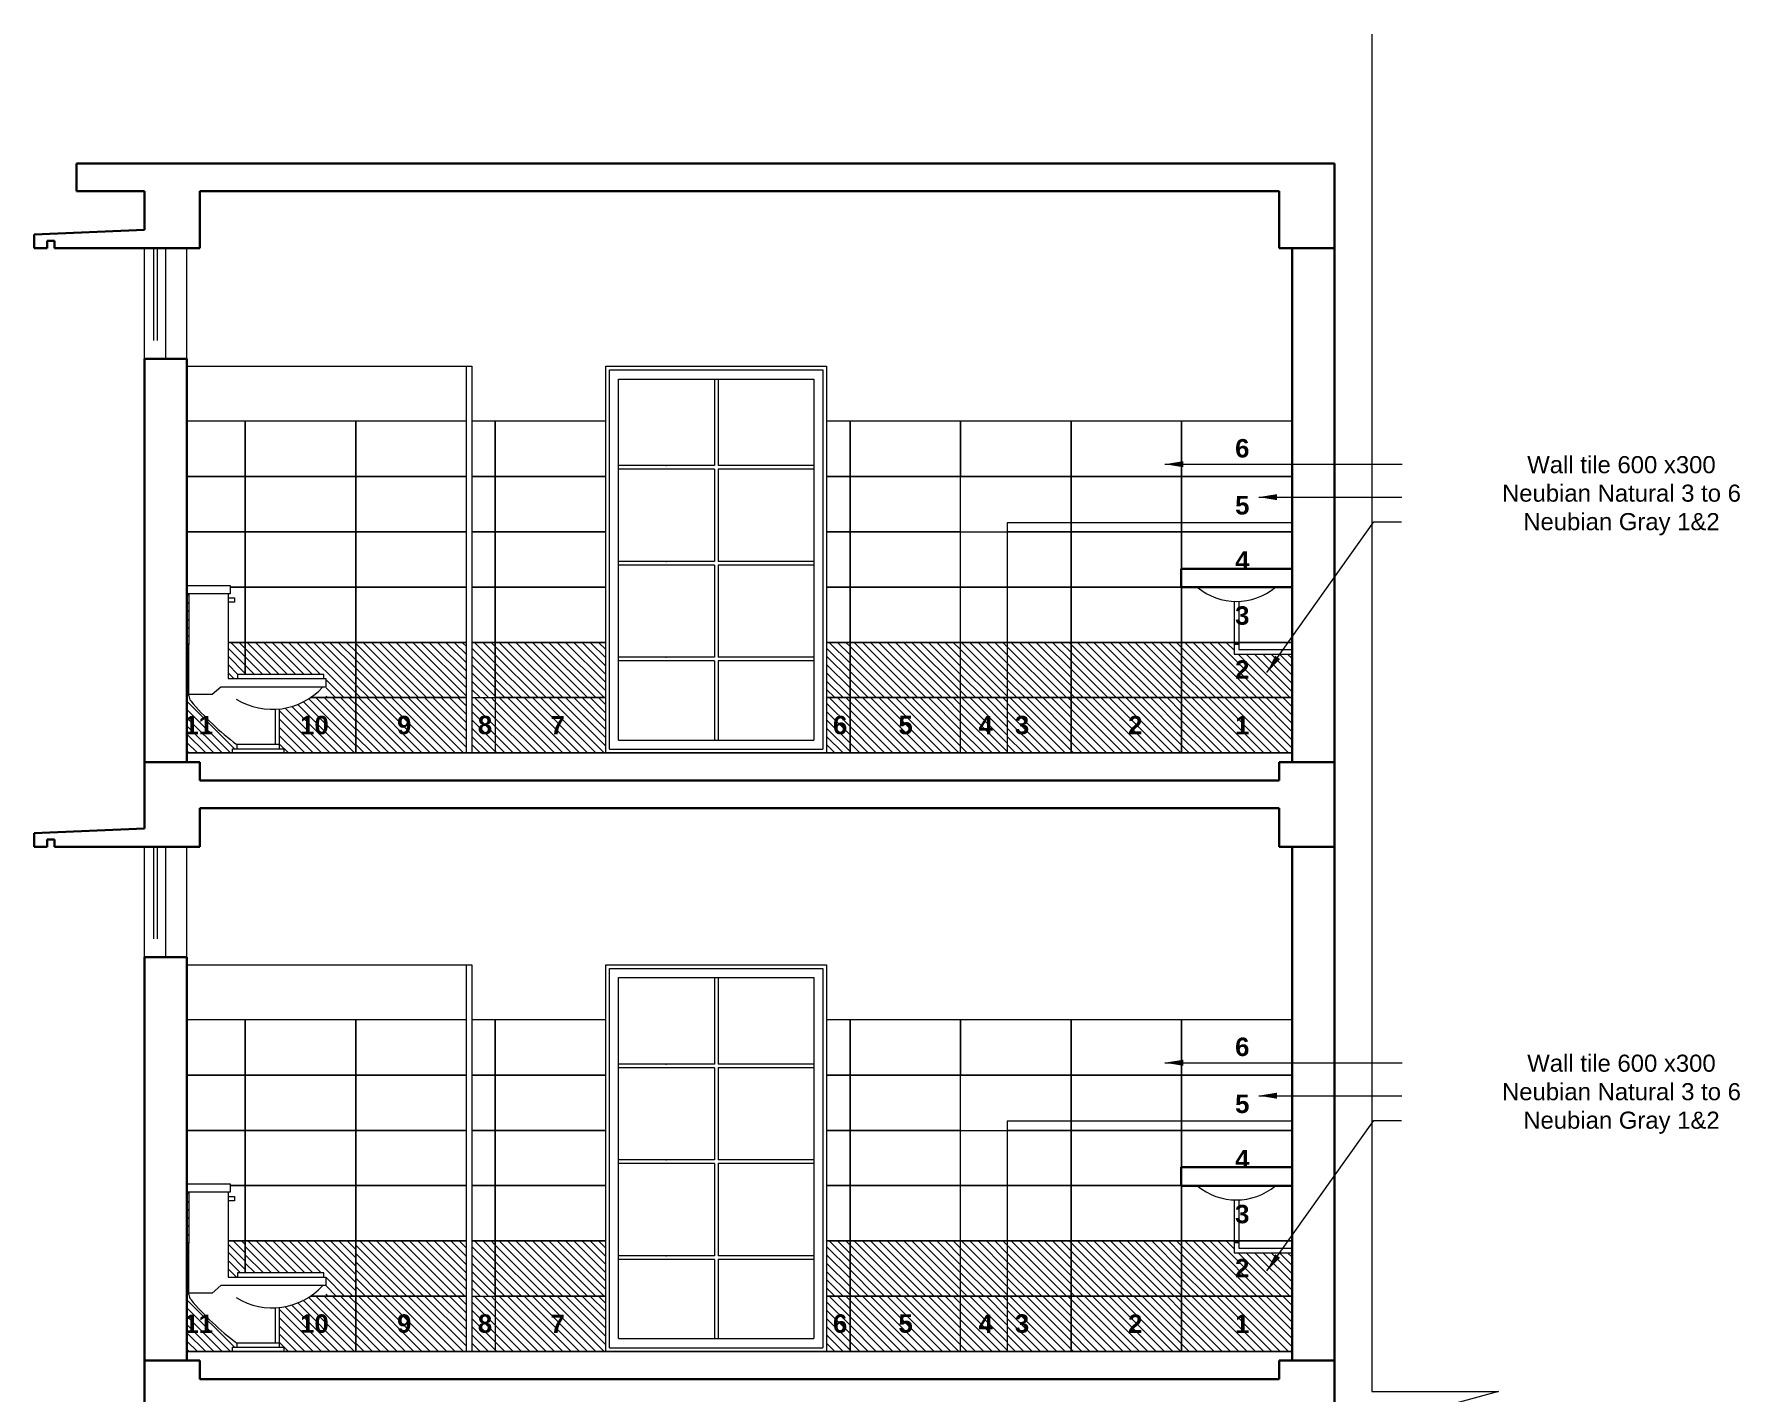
# Model space of a CAD drawing. Header units: millimetres. Extents: x 1898 to 3725, y 783 to 1532.
# Drawn here: x 2941.4 to 2950.66, y 1001.23 to 1008.61 of the extents above; entities that cross this region are included whole.
import ezdxf

# ---------------------------------------------------------------- set-up
doc = ezdxf.new("R2010")
doc.units = ezdxf.units.MM
doc.linetypes.add('DASHED', pattern=[0.75, 0.5, -0.25])
for name, color, linetype, lineweight in [('CUBICAL TOILET', 5, 'Continuous', 15), ('dim.1', 6, 'Continuous', 18), ('Door', 54, 'Continuous', 18), ('ELEV.1', 7, 'Continuous', 20), ('Fixture', 44, 'Continuous', 13), ('flooring', 1, 'Continuous', 18), ('FUR', 32, 'Continuous', 15), ('rcc', 5, 'Continuous', 30), ('Text-1', 240, 'Continuous', 15), ('TILE HATCH-2', 25, 'Continuous', 9), ('Tiles', 25, 'Continuous', 9), ('Tiles-Text', 230, 'Continuous', 18), ('Ventilator', 4, 'DASHED', 18), ('Wall', 7, 'Continuous', 30), ('Window-Wall', 7, 'Continuous', 18)]:
    doc.layers.add(name, color=color, linetype=linetype, lineweight=lineweight)
doc.styles.add('dim-stylus bt', font='arial.ttf')
doc.styles.add('Tabrej', font='arial.ttf')
doc.dimstyles.new('Tabrej', dxfattribs={"dimtxt": 4, "dimasz": 0.45, "dimexe": 0.18, "dimexo": 0.0625, "dimgap": 0.09, "dimtad": 0, "dimdec": 3, "dimzin": 0, "dimdsep": 46, "dimtxsty": 'Tabrej', "dimcen": 0, "dimclrd": 256, "dimclre": 256, "dimclrt": 7, "dimaunit": 1, "dimadec": 3, "dimazin": 0, "dimtfac": 1, "dimtdec": 3, "dimtofl": 0, "dimtmove": 0, "dimatfit": 3, "dimfxl": 0, "dimtolj": 1, "dimtzin": 0, "dimlwd": -1, "dimlwe": -1, "dimarcsym": 0})
pattern_1 = [(135, (2942.1968, 1001.45778), (-0.02245064, -0.02245064), [])]
pattern_2 = [(135, (2946.68344, 1001.45778), (-0.02245064, -0.02245064), [])]
pattern_3 = [(135, (2945.702754, 1001.757884), (-0.02245064, -0.02245064), [])]
pattern_4 = [(135, (2946.68344, 1004.70778), (-0.02245064, -0.02245064), [])]
pattern_5 = [(135, (2945.702754, 1005.007884), (-0.02245064, -0.02245064), [])]
pattern_6 = [(135, (2942.45329, 1005.007884), (-0.02245064, -0.02245064), [])]
pattern_7 = [(135, (2945.702754, 1001.45778), (-0.0224506, -0.0224506), [])]
pattern_8 = [(135, (2942.1968, 1004.70778), (-0.02245064, -0.02245064), [])]
pattern_9 = [(135, (2945.702754, 1004.70778), (-0.0224506, -0.0224506), [])]
pattern_10 = [(135, (2943.776624, 1001.45778), (-0.0224506, -0.0224506), [])]
pattern_11 = [(135, (2943.776624, 1001.757884), (-0.0224506, -0.0224506), [])]
pattern_12 = [(135, (2943.776624, 1004.70778), (-0.0224506, -0.0224506), [])]
pattern_13 = [(135, (2943.776624, 1005.007884), (-0.0224506, -0.0224506), [])]

# ---------------------------------------------------------------- blocks, each defined once
blk = doc.blocks.new('344')
at = {"layer": 'Fixture', "ltscale": 0.05}
for p, q in [((20849.86, 2701.47), (20849.86, 2699.67)), ((20859.14, 2701.47), (20849.86, 2701.47)), ((20859.14, 2699.67), (20859.14, 2701.47)), ((20850.31, 2698.76), (20848.95, 2698.76)), ((20848.95, 2698.76), (20848.95, 2697.86)), ((20848.95, 2697.86), (20850.31, 2697.86)), ((20849.86, 2699.67), (20859.14, 2699.67)), ((20850.31, 2699.67), (20850.31, 2681.44)), ((20858.73, 2677.7), (20858.69, 2699.67)), ((20829.74, 2682.35), (20848.29, 2682.35)), ((20829.74, 2681.44), (20829.74, 2682.35)), ((20848.29, 2682.35), (20848.29, 2681.44)), ((20850.31, 2681.44), (20829.29, 2681.44)), ((20829.29, 2681.44), (20829.29, 2679.63)), ((20829.29, 2679.63), (20851.91, 2679.63)), ((20851.91, 2679.63), (20853.75, 2678.03)), ((20839.28, 2667.28), (20839.28, 2674.91)), ((20840.18, 2674.84), (20840.18, 2667.28)), ((20853.75, 2678.03), (20858.73, 2678.03)), ((20839.28, 2667.28), (20848.46, 2667.28)), ((20839.28, 2666.38), (20839.28, 2667.28)), ((20848.46, 2667.28), (20848.46, 2666.38)), ((20838.37, 2666.38), (20838.37, 2665.47)), ((20849.37, 2666.38), (20838.37, 2666.38)), ((20838.37, 2665.47), (20849.37, 2665.47)), ((20849.37, 2665.47), (20849.37, 2666.38))]:
    blk.add_line(p, q, dxfattribs=at)
at = {"layer": 'Fixture', "ltscale": 0.05, "extrusion": (0, 0, -1)}
for centre, major_axis, start_param, end_param in [((20840.82, 2689.51), (10.38, 10.38), 1.800956, 3.189006), ((20812.14, 2715.44), (60.28, 2.24), 0.735313, 0.961811), ((20857.12, 2677.7), (1.13, 1.13), 0.785398, 1.483496)]:
    blk.add_ellipse(centre, major_axis=major_axis, ratio=1, start_param=start_param, end_param=end_param, dxfattribs=at)

msp = doc.modelspace()

# ---------------------------------------------------------------- hatches: boundary and pattern name
at = {"layer": 'TILE HATCH-2'}
h = msp.add_hatch(dxfattribs=at)
h.set_pattern_fill('ANSI31,_O', color=256, scale=0.01, angle=90)
h.set_pattern_definition(pattern_6)
h.paths.add_polyline_path([(2942.5465, 1005.308), (2942.4533, 1005.308), (2942.4533, 1005.1114), (2942.5044, 1005.1114), (2942.5044, 1005.1343), (2942.5465, 1005.1343)])
h = msp.add_hatch(dxfattribs=at)
h.set_pattern_fill('ANSI31,_O', color=256, scale=0.01, angle=90)
h.set_pattern_definition(pattern_6)
h.paths.add_polyline_path([(2942.9847, 1005.0079), (2943.1465, 1005.0079), (2943.1465, 1005.308), (2942.5465, 1005.308), (2942.5465, 1005.1343), (2942.9847, 1005.1343)])
h = msp.add_hatch(dxfattribs=at)
h.set_pattern_fill('ANSI31,_O', color=256, scale=0.01, angle=90)
h.set_pattern_definition(pattern_6)
h.paths.add_polyline_path([(2943.7466, 1005.0079), (2943.7466, 1005.308), (2943.1465, 1005.308), (2943.1465, 1005.0079)])
h = msp.add_hatch(dxfattribs=at)
h.set_pattern_fill('ANSI31,_O', color=256, scale=0.01, angle=90)
h.set_pattern_definition(pattern_5)
h.paths.add_polyline_path([(2945.7028, 1005.0079), (2945.8297, 1005.0079), (2945.8297, 1005.308), (2945.7028, 1005.308)])
h = msp.add_hatch(dxfattribs=at)
h.set_pattern_fill('ANSI31,_O', color=256, scale=0.01, angle=90)
h.set_pattern_definition(pattern_5)
h.paths.add_polyline_path([(2946.4298, 1005.308), (2945.8297, 1005.308), (2945.8297, 1005.0079), (2946.4298, 1005.0079)])
h = msp.add_hatch(dxfattribs=at)
h.set_pattern_fill('ANSI31,_O', color=256, scale=0.01, angle=90)
h.set_pattern_definition(pattern_5)
h.paths.add_polyline_path([(2946.6834, 1005.308), (2946.4298, 1005.308), (2946.4298, 1005.0079), (2946.6834, 1005.0079)])
h = msp.add_hatch(dxfattribs=at)
h.set_pattern_fill('ANSI31,_O', color=256, scale=0.01, angle=90)
h.set_pattern_definition(pattern_5)
h.paths.add_polyline_path([(2946.6834, 1005.308), (2946.6834, 1005.0079), (2947.0299, 1005.0079), (2947.0299, 1005.308)])
h = msp.add_hatch(dxfattribs=at)
h.set_pattern_fill('ANSI31,_O', color=256, scale=0.01, angle=90)
h.set_pattern_definition(pattern_5)
h.paths.add_polyline_path([(2947.0299, 1005.308), (2947.0299, 1005.0079), (2947.6299, 1005.0079), (2947.6299, 1005.308)])
h = msp.add_hatch(dxfattribs=at)
h.set_pattern_fill('ANSI31,_O', color=256, scale=0.01, angle=90)
h.set_pattern_definition(pattern_5)
h.paths.add_polyline_path([(2948.23, 1005.2441), (2947.9149, 1005.2441), (2947.9149, 1005.308), (2947.6299, 1005.308), (2947.6299, 1005.0079), (2948.23, 1005.0079)])
h.paths.add_polyline_path([(2947.8971, 1005.0557), (2948.0248, 1005.0557), (2948.0248, 1005.2618), (2947.8971, 1005.2618)], flags=24)
h = msp.add_hatch(dxfattribs=at)
h.set_pattern_fill('ANSI31,_O', color=256, scale=0.01, angle=90)
h.set_pattern_definition(pattern_9)
h.paths.add_polyline_path([(2945.8297, 1005.0079), (2945.7028, 1005.0079), (2945.7028, 1004.7078), (2945.8297, 1004.7078)])
h = msp.add_hatch(dxfattribs=at)
h.set_pattern_fill('ANSI31,_O', color=256, scale=0.01, angle=90)
h.set_pattern_definition(pattern_9)
h.paths.add_polyline_path([(2946.4298, 1005.0079), (2945.8297, 1005.0079), (2945.8297, 1004.7078), (2946.4298, 1004.7078)])
h.paths.add_polyline_path([(2946.0664, 1004.7546), (2946.1941, 1004.7546), (2946.1941, 1004.9607), (2946.0664, 1004.9607)], flags=24)
h = msp.add_hatch(dxfattribs=at)
h.set_pattern_fill('ANSI31,_O', color=256, scale=0.01, angle=90)
h.set_pattern_definition(pattern_9)
h.paths.add_polyline_path([(2946.6834, 1005.0079), (2946.4298, 1005.0079), (2946.4298, 1004.7078), (2946.6834, 1004.7078)])
h.paths.add_polyline_path([(2946.5026, 1004.7536), (2946.6302, 1004.7536), (2946.6302, 1004.9596), (2946.5026, 1004.9596)], flags=24)
h = msp.add_hatch(dxfattribs=at)
h.set_pattern_fill('ANSI31,_O', color=256, scale=0.01, angle=90)
h.set_pattern_definition(pattern_4)
h.paths.add_polyline_path([(2946.6834, 1005.0079), (2946.6834, 1004.7078), (2947.0299, 1004.7078), (2947.0299, 1005.0079)])
h = msp.add_hatch(dxfattribs=at)
h.set_pattern_fill('ANSI31,_O', color=256, scale=0.01, angle=90)
h.set_pattern_definition(pattern_4)
h.paths.add_polyline_path([(2947.6299, 1005.0079), (2947.0299, 1005.0079), (2947.0299, 1004.7078), (2947.6299, 1004.7078)])
h = msp.add_hatch(dxfattribs=at)
h.set_pattern_fill('ANSI31,_O', color=256, scale=0.01, angle=90)
h.set_pattern_definition(pattern_4)
h.paths.add_polyline_path([(2948.23, 1005.0079), (2947.6299, 1005.0079), (2947.6299, 1004.7078), (2948.23, 1004.7078)])
h = msp.add_hatch(dxfattribs=at)
h.set_pattern_fill('ANSI31,_O', color=256, scale=0.01, angle=90)
h.set_pattern_definition([(135, (2942.45329, 1001.861448), (-0.0224506, -0.0224506), [])])
h.paths.add_polyline_path([(2942.5465, 1002.058), (2942.4533, 1002.058), (2942.4533, 1001.8614), (2942.5044, 1001.8614), (2942.5044, 1001.8843), (2942.5465, 1001.8843)])
h = msp.add_hatch(dxfattribs=at)
h.set_pattern_fill('ANSI31,_O', color=256, scale=0.01, angle=90)
h.set_pattern_definition([(135, (2942.54647, 1001.757884), (-0.0224506, -0.0224506), [])])
h.paths.add_polyline_path([(2942.5465, 1001.8843), (2942.9847, 1001.8843), (2942.9847, 1001.7579), (2943.1465, 1001.7579), (2943.1465, 1002.058), (2942.5465, 1002.058)])
h = msp.add_hatch(dxfattribs=at)
h.set_pattern_fill('ANSI31,_O', color=256, scale=0.01, angle=90)
h.set_pattern_definition(pattern_1)
h.paths.add_polyline_path([(2943.7466, 1001.7579), (2943.7466, 1002.058), (2943.1465, 1002.058), (2943.1465, 1001.7579)])
h = msp.add_hatch(dxfattribs=at)
h.set_pattern_fill('ANSI31,_O', color=256, scale=0.01, angle=90)
h.set_pattern_definition(pattern_3)
h.paths.add_polyline_path([(2945.8297, 1002.058), (2945.7028, 1002.058), (2945.7028, 1001.7579), (2945.8297, 1001.7579)])
h = msp.add_hatch(dxfattribs=at)
h.set_pattern_fill('ANSI31,_O', color=256, scale=0.01, angle=90)
h.set_pattern_definition(pattern_3)
h.paths.add_polyline_path([(2946.4298, 1002.058), (2945.8297, 1002.058), (2945.8297, 1001.7579), (2946.4298, 1001.7579)])
h = msp.add_hatch(dxfattribs=at)
h.set_pattern_fill('ANSI31,_O', color=256, scale=0.01, angle=90)
h.set_pattern_definition(pattern_3)
h.paths.add_polyline_path([(2946.6834, 1002.058), (2946.4298, 1002.058), (2946.4298, 1001.7579), (2946.6834, 1001.7579)])
h = msp.add_hatch(dxfattribs=at)
h.set_pattern_fill('ANSI31,_O', color=256, scale=0.01, angle=90)
h.set_pattern_definition(pattern_3)
h.paths.add_polyline_path([(2946.6834, 1002.058), (2946.6834, 1001.7579), (2947.0299, 1001.7579), (2947.0299, 1002.058)])
h = msp.add_hatch(dxfattribs=at)
h.set_pattern_fill('ANSI31,_O', color=256, scale=0.01, angle=90)
h.set_pattern_definition(pattern_3)
h.paths.add_polyline_path([(2947.0299, 1002.058), (2947.0299, 1001.7579), (2947.6299, 1001.7579), (2947.6299, 1002.058)])
h = msp.add_hatch(dxfattribs=at)
h.set_pattern_fill('ANSI31,_O', color=256, scale=0.01, angle=90)
h.set_pattern_definition(pattern_3)
h.paths.add_polyline_path([(2948.23, 1001.9941), (2947.9149, 1001.9941), (2947.9149, 1002.058), (2947.6299, 1002.058), (2947.6299, 1001.7579), (2948.23, 1001.7579)])
h.paths.add_polyline_path([(2947.8971, 1001.8057), (2948.0248, 1001.8057), (2948.0248, 1002.0118), (2947.8971, 1002.0118)], flags=24)
h = msp.add_hatch(dxfattribs=at)
h.set_pattern_fill('ANSI31,_O', color=256, scale=0.01, angle=90)
h.set_pattern_definition(pattern_7)
h.paths.add_polyline_path([(2945.8297, 1001.7579), (2945.7028, 1001.7579), (2945.7028, 1001.4578), (2945.8297, 1001.4578)])
h = msp.add_hatch(dxfattribs=at)
h.set_pattern_fill('ANSI31,_O', color=256, scale=0.01, angle=90)
h.set_pattern_definition(pattern_7)
h.paths.add_polyline_path([(2946.4298, 1001.7579), (2945.8297, 1001.7579), (2945.8297, 1001.4578), (2946.4298, 1001.4578)])
h.paths.add_polyline_path([(2946.0664, 1001.5046), (2946.1941, 1001.5046), (2946.1941, 1001.7107), (2946.0664, 1001.7107)], flags=24)
h = msp.add_hatch(dxfattribs=at)
h.set_pattern_fill('ANSI31,_O', color=256, scale=0.01, angle=90)
h.set_pattern_definition(pattern_7)
h.paths.add_polyline_path([(2946.6834, 1001.7579), (2946.4298, 1001.7579), (2946.4298, 1001.4578), (2946.6834, 1001.4578)])
h.paths.add_polyline_path([(2946.5026, 1001.5036), (2946.6302, 1001.5036), (2946.6302, 1001.7096), (2946.5026, 1001.7096)], flags=24)
h = msp.add_hatch(dxfattribs=at)
h.set_pattern_fill('ANSI31,_O', color=256, scale=0.01, angle=90)
h.set_pattern_definition(pattern_2)
h.paths.add_polyline_path([(2946.6834, 1001.7579), (2946.6834, 1001.4578), (2947.0299, 1001.4578), (2947.0299, 1001.7579)])
h.paths.add_polyline_path([(2946.7001, 1001.5044), (2946.8278, 1001.5044), (2946.8278, 1001.7105), (2946.7001, 1001.7105)], flags=24)
h = msp.add_hatch(dxfattribs=at)
h.set_pattern_fill('ANSI31,_O', color=256, scale=0.01, angle=90)
h.set_pattern_definition(pattern_2)
h.paths.add_polyline_path([(2947.6299, 1001.7579), (2947.0299, 1001.7579), (2947.0299, 1001.4578), (2947.6299, 1001.4578)])
h.paths.add_polyline_path([(2947.3162, 1001.5036), (2947.4439, 1001.5036), (2947.4439, 1001.7096), (2947.3162, 1001.7096)], flags=24)
h = msp.add_hatch(dxfattribs=at)
h.set_pattern_fill('ANSI31,_O', color=256, scale=0.01, angle=90)
h.set_pattern_definition(pattern_2)
h.paths.add_polyline_path([(2948.23, 1001.7579), (2947.6299, 1001.7579), (2947.6299, 1001.4578), (2948.23, 1001.4578)])
h.paths.add_polyline_path([(2947.9012, 1001.5034), (2948.0289, 1001.5034), (2948.0289, 1001.7095), (2947.9012, 1001.7095)], flags=24)
at = {"layer": 'Tiles'}
h = msp.add_hatch(dxfattribs=at)
h.set_pattern_fill('ANSI31,_O', color=256, scale=0.01, angle=90)
h.set_pattern_definition(pattern_8)
edge = h.paths.add_edge_path()
edge.add_ellipse((2943.4181, 1005.9708), major_axis=(-1.0781, 1.0781), ratio=1, start_angle=84.99807, end_angle=97.97545, ccw=False)
edge.add_ellipse((2942.2811, 1005.0168), major_axis=(-0.0286, 0.0286), ratio=1, start_angle=45, end_angle=84.99807, ccw=False)
edge.add_line((2942.2406, 1005.0168), (2942.2414, 1005.572))
edge.add_line((2942.2414, 1005.572), (2942.23, 1005.572))
edge.add_line((2942.23, 1005.572), (2942.23, 1004.7078))
edge.add_line((2942.23, 1004.7078), (2942.4771, 1004.7078))
edge.add_line((2942.4771, 1004.7078), (2942.4771, 1004.7306))
edge.add_line((2942.4771, 1004.7306), (2942.5, 1004.7306))
edge.add_line((2942.5, 1004.7306), (2942.5, 1004.7535))
h = msp.add_hatch(dxfattribs=at)
h.set_pattern_fill('ANSI31,_O', color=256, scale=0.01, angle=90)
h.set_pattern_definition(pattern_13)
h.paths.add_polyline_path([(2943.9033, 1005.308), (2943.7766, 1005.308), (2943.7766, 1005.0079), (2943.9033, 1005.0079)])
h = msp.add_hatch(dxfattribs=at)
h.set_pattern_fill('ANSI31,_O', color=256, scale=0.01, angle=90)
h.set_pattern_definition(pattern_13)
h.paths.add_polyline_path([(2944.5034, 1005.0079), (2944.5034, 1005.308), (2943.9033, 1005.308), (2943.9033, 1005.0079)])
h = msp.add_hatch(dxfattribs=at)
h.set_pattern_fill('ANSI31,_O', color=256, scale=0.01, angle=90)
h.set_pattern_definition(pattern_8)
edge = h.paths.add_edge_path()
edge.add_line((2943.1465, 1005.0079), (2942.901, 1005.0079))
edge.add_ellipse((2942.6933, 1005.3154), major_axis=(-0.2624, 0.2624), ratio=1, start_angle=141.03033, end_angle=169.04352, ccw=False)
edge.add_line((2942.7323, 1004.9463), (2942.7323, 1004.7535))
edge.add_line((2942.7323, 1004.7535), (2942.7323, 1004.7306))
edge.add_line((2942.7323, 1004.7306), (2942.7551, 1004.7306))
edge.add_line((2942.7551, 1004.7306), (2942.7551, 1004.7078))
edge.add_line((2942.7551, 1004.7078), (2943.1465, 1004.7078))
edge.add_line((2943.1465, 1004.7078), (2943.1465, 1005.0079))
h.paths.add_polyline_path([(2942.8172, 1004.7544), (2943.0226, 1004.7544), (2943.0226, 1004.9605), (2942.8172, 1004.9605)], flags=24)
h = msp.add_hatch(dxfattribs=at)
h.set_pattern_fill('ANSI31,_O', color=256, scale=0.01, angle=90)
h.set_pattern_definition([(135, (2943.146547, 1004.70778), (-0.0224506, -0.0224506), [])])
h.paths.add_polyline_path([(2943.7466, 1005.0079), (2943.1465, 1005.0079), (2943.1465, 1004.7078), (2943.7466, 1004.7078)])
h.paths.add_polyline_path([(2943.3463, 1004.7544), (2943.474, 1004.7544), (2943.474, 1004.9605), (2943.3463, 1004.9605)], flags=24)
h = msp.add_hatch(dxfattribs=at)
h.set_pattern_fill('ANSI31,_O', color=256, scale=0.01, angle=90)
h.set_pattern_definition(pattern_12)
h.paths.add_polyline_path([(2943.9033, 1005.0079), (2943.7766, 1005.0079), (2943.7766, 1004.7078), (2943.9033, 1004.7078)])
h = msp.add_hatch(dxfattribs=at)
h.set_pattern_fill('ANSI31,_O', color=256, scale=0.01, angle=90)
h.set_pattern_definition(pattern_12)
h.paths.add_polyline_path([(2943.9033, 1004.7078), (2944.5034, 1004.7078), (2944.5034, 1005.0079), (2943.9033, 1005.0079)])
h.paths.add_polyline_path([(2944.1782, 1004.7538), (2944.3059, 1004.7538), (2944.3059, 1004.9598), (2944.1782, 1004.9598)], flags=24)
h.paths.add_polyline_path([(2943.7843, 1004.7544), (2943.912, 1004.7544), (2943.912, 1004.9605), (2943.7843, 1004.9605)], flags=9)
h = msp.add_hatch(dxfattribs=at)
h.set_pattern_fill('ANSI31,_O', color=256, scale=0.01, angle=90)
h.set_pattern_definition(pattern_1)
edge = h.paths.add_edge_path()
edge.add_ellipse((2943.4181, 1002.7208), major_axis=(-1.0781, 1.0781), ratio=1, start_angle=84.99807, end_angle=97.97545, ccw=False)
edge.add_ellipse((2942.2811, 1001.7668), major_axis=(-0.0286, 0.0286), ratio=1, start_angle=45, end_angle=84.99807, ccw=False)
edge.add_line((2942.2406, 1001.7668), (2942.2414, 1002.322))
edge.add_line((2942.2414, 1002.322), (2942.23, 1002.322))
edge.add_line((2942.23, 1002.322), (2942.23, 1001.4578))
edge.add_line((2942.23, 1001.4578), (2942.4771, 1001.4578))
edge.add_line((2942.4771, 1001.4578), (2942.4771, 1001.4806))
edge.add_line((2942.4771, 1001.4806), (2942.5, 1001.4806))
edge.add_line((2942.5, 1001.4806), (2942.5, 1001.5035))
h = msp.add_hatch(dxfattribs=at)
h.set_pattern_fill('ANSI31,_O', color=256, scale=0.01, angle=90)
h.set_pattern_definition(pattern_11)
h.paths.add_polyline_path([(2943.9033, 1002.058), (2943.7766, 1002.058), (2943.7766, 1001.7579), (2943.9033, 1001.7579)])
h = msp.add_hatch(dxfattribs=at)
h.set_pattern_fill('ANSI31,_O', color=256, scale=0.01, angle=90)
h.set_pattern_definition(pattern_11)
h.paths.add_polyline_path([(2944.5034, 1001.7579), (2944.5034, 1002.058), (2943.9033, 1002.058), (2943.9033, 1001.7579)])
h = msp.add_hatch(dxfattribs=at)
h.set_pattern_fill('ANSI31,_O', color=256, scale=0.01, angle=90)
h.set_pattern_definition(pattern_1)
edge = h.paths.add_edge_path()
edge.add_line((2943.1465, 1001.7579), (2942.901, 1001.7579))
edge.add_ellipse((2942.6933, 1002.0654), major_axis=(-0.2624, 0.2624), ratio=1, start_angle=141.03033, end_angle=169.04352, ccw=False)
edge.add_line((2942.7323, 1001.6963), (2942.7323, 1001.5035))
edge.add_line((2942.7323, 1001.5035), (2942.7323, 1001.4806))
edge.add_line((2942.7323, 1001.4806), (2942.7551, 1001.4806))
edge.add_line((2942.7551, 1001.4806), (2942.7551, 1001.4578))
edge.add_line((2942.7551, 1001.4578), (2943.1465, 1001.4578))
edge.add_line((2943.1465, 1001.4578), (2943.1465, 1001.7579))
h.paths.add_polyline_path([(2942.8172, 1001.5044), (2943.0226, 1001.5044), (2943.0226, 1001.7105), (2942.8172, 1001.7105)], flags=24)
h = msp.add_hatch(dxfattribs=at)
h.set_pattern_fill('ANSI31,_O', color=256, scale=0.01, angle=90)
h.set_pattern_definition([(135, (2943.146547, 1001.45778), (-0.0224506, -0.0224506), [])])
h.paths.add_polyline_path([(2943.7466, 1001.7579), (2943.1465, 1001.7579), (2943.1465, 1001.4578), (2943.7466, 1001.4578)])
h.paths.add_polyline_path([(2943.3463, 1001.5044), (2943.474, 1001.5044), (2943.474, 1001.7105), (2943.3463, 1001.7105)], flags=24)
h = msp.add_hatch(dxfattribs=at)
h.set_pattern_fill('ANSI31,_O', color=256, scale=0.01, angle=90)
h.set_pattern_definition(pattern_10)
h.paths.add_polyline_path([(2943.9033, 1001.7579), (2943.7766, 1001.7579), (2943.7766, 1001.4578), (2943.9033, 1001.4578)])
h = msp.add_hatch(dxfattribs=at)
h.set_pattern_fill('ANSI31,_O', color=256, scale=0.01, angle=90)
h.set_pattern_definition(pattern_10)
h.paths.add_polyline_path([(2943.9033, 1001.4578), (2944.5034, 1001.4578), (2944.5034, 1001.7579), (2943.9033, 1001.7579)])
h.paths.add_polyline_path([(2944.1782, 1001.5038), (2944.3059, 1001.5038), (2944.3059, 1001.7098), (2944.1782, 1001.7098)], flags=24)
h.paths.add_polyline_path([(2943.7843, 1001.5044), (2943.912, 1001.5044), (2943.912, 1001.7105), (2943.7843, 1001.7105)], flags=9)

# ---------------------------------------------------------------- linework, layer by layer
at = {"layer": 'CUBICAL TOILET', "ltscale": 0.05}
for p, q in [((2942.23, 1006.8078), (2943.7766, 1006.8078)), ((2942.23, 1003.5578), (2943.7766, 1003.5578))]:
    msp.add_line(p, q, dxfattribs=at)
for points in [[(2943.7766, 1004.7078), (2943.7466, 1004.7078), (2943.7466, 1006.8078), (2943.7766, 1006.8078)], [(2943.7766, 1001.4578), (2943.7466, 1001.4578), (2943.7466, 1003.5578), (2943.7766, 1003.5578)]]:
    msp.add_lwpolyline(points, close=True, dxfattribs=at)
at = {"layer": 'Door'}
for p, q in [((2944.5034, 1004.7078), (2944.5034, 1006.8078)), ((2944.5034, 1006.8078), (2945.7028, 1006.8078)), ((2944.5234, 1004.7278), (2944.5234, 1006.7878)), ((2944.5234, 1006.7878), (2945.6828, 1006.7878)), ((2945.6828, 1006.7878), (2945.6828, 1004.7278)), ((2945.7028, 1006.8078), (2945.7028, 1004.7078)), ((2944.5734, 1004.7778), (2944.5734, 1006.7378)), ((2944.5734, 1006.7378), (2945.6328, 1006.7378)), ((2945.0931, 1006.7378), (2945.0931, 1006.2678)), ((2945.1131, 1006.7378), (2945.1131, 1006.2678)), ((2945.6328, 1006.7378), (2945.6328, 1004.7778)), ((2945.0931, 1006.2678), (2944.5734, 1006.2678)), ((2945.0931, 1006.2478), (2944.5734, 1006.2478)), ((2945.0931, 1006.2478), (2945.0931, 1005.7478)), ((2945.6328, 1006.2678), (2945.1131, 1006.2678)), ((2945.1131, 1006.2478), (2945.1131, 1005.7478)), ((2945.6328, 1006.2478), (2945.1131, 1006.2478)), ((2945.0931, 1005.7478), (2944.5734, 1005.7478)), ((2945.0931, 1005.7278), (2944.5734, 1005.7278)), ((2945.0931, 1005.7278), (2945.0931, 1005.2278)), ((2945.6328, 1005.7478), (2945.1131, 1005.7478)), ((2945.1131, 1005.7278), (2945.1131, 1005.2278)), ((2945.6328, 1005.7278), (2945.1131, 1005.7278)), ((2945.0931, 1005.2278), (2944.5734, 1005.2278)), ((2945.0931, 1005.2078), (2944.5734, 1005.2078)), ((2945.0931, 1005.2078), (2945.0931, 1004.7778)), ((2945.6328, 1005.2278), (2945.1131, 1005.2278)), ((2945.1131, 1005.2078), (2945.1131, 1004.7778)), ((2945.6328, 1005.2078), (2945.1131, 1005.2078)), ((2944.5034, 1004.7078), (2945.7028, 1004.7078)), ((2944.5234, 1004.7278), (2945.6828, 1004.7278)), ((2944.5734, 1004.7778), (2945.6328, 1004.7778)), ((2944.5034, 1001.4578), (2944.5034, 1003.5578)), ((2944.5034, 1003.5578), (2945.7028, 1003.5578)), ((2944.5234, 1001.4778), (2944.5234, 1003.5378)), ((2944.5234, 1003.5378), (2945.6828, 1003.5378)), ((2945.6828, 1003.5378), (2945.6828, 1001.4778)), ((2945.7028, 1003.5578), (2945.7028, 1001.4578)), ((2944.5734, 1001.5278), (2944.5734, 1003.4878)), ((2944.5734, 1003.4878), (2945.6328, 1003.4878)), ((2945.0931, 1003.4878), (2945.0931, 1003.0178)), ((2945.1131, 1003.4878), (2945.1131, 1003.0178)), ((2945.6328, 1003.4878), (2945.6328, 1001.5278)), ((2945.0931, 1003.0178), (2944.5734, 1003.0178)), ((2945.0931, 1002.9978), (2944.5734, 1002.9978)), ((2945.0931, 1002.9978), (2945.0931, 1002.4978)), ((2945.6328, 1003.0178), (2945.1131, 1003.0178)), ((2945.1131, 1002.9978), (2945.1131, 1002.4978)), ((2945.6328, 1002.9978), (2945.1131, 1002.9978)), ((2945.0931, 1002.4978), (2944.5734, 1002.4978)), ((2945.6328, 1002.4978), (2945.1131, 1002.4978)), ((2945.0931, 1002.4778), (2944.5734, 1002.4778)), ((2945.0931, 1002.4778), (2945.0931, 1001.9778)), ((2945.1131, 1002.4778), (2945.1131, 1001.9778)), ((2945.6328, 1002.4778), (2945.1131, 1002.4778)), ((2945.0931, 1001.9778), (2944.5734, 1001.9778)), ((2945.0931, 1001.9578), (2944.5734, 1001.9578)), ((2945.0931, 1001.9578), (2945.0931, 1001.5278)), ((2945.6328, 1001.9778), (2945.1131, 1001.9778)), ((2945.1131, 1001.9578), (2945.1131, 1001.5278)), ((2945.6328, 1001.9578), (2945.1131, 1001.9578)), ((2944.5234, 1001.4778), (2945.6828, 1001.4778)), ((2944.5734, 1001.5278), (2945.6328, 1001.5278)), ((2944.5034, 1001.4578), (2945.7028, 1001.4578))]:
    msp.add_line(p, q, dxfattribs=at)
for p in [(2944.8321, 1006.2678), (2944.8321, 1005.7478), (2944.8321, 1005.2278), (2944.8321, 1003.0178), (2944.8321, 1002.4978), (2944.8321, 1001.9778)]:
    msp.add_point(p, dxfattribs=at)
at = {"layer": 'ELEV.1'}
for p, q in [((2948.23, 1005.9578), (2946.6834, 1005.9578)), ((2946.6834, 1005.9578), (2946.6834, 1004.7078)), ((2948.23, 1002.7078), (2946.6834, 1002.7078)), ((2946.6834, 1002.7078), (2946.6834, 1001.4578))]:
    msp.add_line(p, q, dxfattribs=at)
at = {"layer": 'flooring'}
for p, q in [((2942.23, 1004.7078), (2948.23, 1004.7078)), ((2948.23, 1004.7078), (2942.23, 1004.7078)), ((2942.23, 1001.4578), (2948.23, 1001.4578)), ((2948.23, 1001.4578), (2942.23, 1001.4578))]:
    msp.add_line(p, q, dxfattribs=at)
at = {"layer": 'FUR'}
for p, q in [((2947.9149, 1005.5307), (2947.9149, 1005.2441)), ((2947.9399, 1005.5307), (2947.9399, 1005.2691)), ((2947.9399, 1005.3027), (2947.9149, 1005.3027)), ((2947.9399, 1005.2971), (2947.9149, 1005.2971)), ((2947.9399, 1005.2691), (2948.23, 1005.2691)), ((2947.9149, 1005.2441), (2948.23, 1005.2441)), ((2947.9149, 1002.2807), (2947.9149, 1001.9941)), ((2947.9399, 1002.2807), (2947.9399, 1002.0191)), ((2947.9399, 1002.0527), (2947.9149, 1002.0527)), ((2947.9399, 1002.0471), (2947.9149, 1002.0471)), ((2947.9399, 1002.0191), (2948.23, 1002.0191)), ((2947.9149, 1001.9941), (2948.23, 1001.9941))]:
    msp.add_line(p, q, dxfattribs=at)
for centre in [(2947.9274, 1005.8615), (2947.9274, 1002.6115)]:
    msp.add_arc(centre, 0.3308, 230.09182, 309.90818, dxfattribs=at)
at = {"layer": 'rcc'}
for p, q in [((2948.46, 1007.9078), (2941.63, 1007.9078)), ((2941.63, 1007.9078), (2941.63, 1007.7578)), ((2948.16, 1007.9078), (2942.3, 1007.9078)), ((2948.46, 1007.9078), (2948.46, 1007.4478)), ((2941.63, 1007.7578), (2942, 1007.7578)), ((2942, 1007.7578), (2942, 1007.5478)), ((2948.16, 1007.7578), (2942.3, 1007.7578)), ((2942.3, 1007.4478), (2942.3, 1007.7578)), ((2942.3, 1007.4478), (2942.3, 1007.7578)), ((2942.3, 1007.4478), (2942.3, 1007.7578)), ((2948.16, 1007.4478), (2948.16, 1007.7578)), ((2941.4, 1007.5228), (2942, 1007.5478)), ((2941.4, 1007.4478), (2941.4, 1007.5228)), ((2941.47, 1007.4478), (2941.47, 1007.4878)), ((2941.47, 1007.4878), (2941.51, 1007.4878)), ((2941.51, 1007.4878), (2941.51, 1007.4478)), ((2941.47, 1007.4478), (2941.4, 1007.4478)), ((2942, 1007.4478), (2941.51, 1007.4478)), ((2942, 1007.4478), (2942.3, 1007.4478)), ((2942, 1007.4478), (2942.3, 1007.4478)), ((2942, 1007.4478), (2942.3, 1007.4478)), ((2948.46, 1007.4478), (2948.16, 1007.4478)), ((2942, 1004.6578), (2942, 1004.2978)), ((2942, 1004.6578), (2942.3, 1004.6578)), ((2942.3, 1004.5578), (2942.3, 1004.6578)), ((2942.3, 1004.5578), (2942.3, 1004.6578)), ((2948.16, 1004.5578), (2948.16, 1004.6578)), ((2948.16, 1004.6578), (2948.46, 1004.6578)), ((2948.46, 1004.1978), (2948.46, 1004.6578)), ((2948.1595, 1004.5578), (2942.3, 1004.5578)), ((2942.3, 1004.1978), (2942.3, 1004.4078)), ((2942.3, 1004.1978), (2942.3, 1004.4078)), ((2948.1595, 1004.4078), (2942.3, 1004.4078)), ((2948.16, 1004.1978), (2948.16, 1004.4078)), ((2941.4, 1004.2728), (2942, 1004.2978)), ((2941.4, 1004.1978), (2941.4, 1004.2728)), ((2941.47, 1004.1978), (2941.4, 1004.1978)), ((2941.47, 1004.1978), (2941.47, 1004.2378)), ((2941.47, 1004.2378), (2941.51, 1004.2378)), ((2941.51, 1004.2378), (2941.51, 1004.1978)), ((2942, 1004.1978), (2941.51, 1004.1978)), ((2942, 1004.1978), (2942.3, 1004.1978)), ((2942, 1004.1978), (2942.3, 1004.1978)), ((2948.16, 1004.1978), (2948.46, 1004.1978)), ((2942, 1001.4078), (2942, 1001.0478)), ((2942, 1001.4078), (2942.3, 1001.4078)), ((2942.3, 1001.3078), (2942.3, 1001.4078)), ((2942.3, 1001.3078), (2942.3, 1001.4078)), ((2948.16, 1001.3078), (2948.16, 1001.4078)), ((2948.16, 1001.4078), (2948.46, 1001.4078)), ((2948.46, 1000.9478), (2948.46, 1001.4078)), ((2948.1595, 1001.3078), (2942.3, 1001.3078))]:
    msp.add_line(p, q, dxfattribs=at)
at = {"layer": 'Text-1'}
msp.add_lwpolyline([(2948.6624, 1008.6108), (2948.6624, 1001.241), (2949.3505, 1001.241), (2948.3313, 1000.9607), (2948.6641, 1000.8498), (2948.6641, 993.967)], dxfattribs=at)
at = {"layer": 'Tiles'}
for points in [[(2942.23, 1006.2083), (2942.5465, 1006.2083), (2942.5465, 1006.5084), (2942.23, 1006.5084)], [(2943.7766, 1006.2083), (2943.9033, 1006.2083), (2943.9033, 1006.5084), (2943.7766, 1006.5084)], [(2945.7028, 1006.2083), (2945.8297, 1006.2083), (2945.8297, 1006.5084), (2945.7028, 1006.5084)], [(2942.23, 1005.9082), (2942.5465, 1005.9082), (2942.5465, 1006.2083), (2942.23, 1006.2083)], [(2943.7766, 1005.9082), (2943.9033, 1005.9082), (2943.9033, 1006.2083), (2943.7766, 1006.2083)], [(2945.7028, 1005.9082), (2945.8297, 1005.9082), (2945.8297, 1006.2083), (2945.7028, 1006.2083)], [(2946.6834, 1005.9082), (2947.0299, 1005.9082), (2947.0299, 1006.2083), (2946.4298, 1006.2083)], [(2942.4647, 1005.6081), (2942.5465, 1005.6081), (2942.5465, 1005.9082), (2942.23, 1005.9082)], [(2943.7766, 1005.6081), (2943.9033, 1005.6081), (2943.9033, 1005.9082), (2943.7766, 1005.9082)], [(2945.7028, 1005.6081), (2945.8297, 1005.6081), (2945.8297, 1005.9082), (2945.7028, 1005.9082)], [(2946.6834, 1005.9082), (2946.6834, 1005.6081), (2946.4298, 1005.6081), (2946.4298, 1005.9082), (2946.6834, 1005.9082), (2946.6834, 1005.9082)], [(2946.6834, 1005.6081), (2947.0299, 1005.6081), (2947.0299, 1005.9082), (2946.6834, 1005.9082)], [(2948.23, 1005.7078), (2948.23, 1005.9082), (2947.6299, 1005.9082), (2947.6299, 1005.6081), (2948.23, 1005.6081)], [(2942.4533, 1005.308), (2942.5465, 1005.308), (2942.5465, 1005.6081), (2942.4647, 1005.6081)], [(2943.7766, 1005.308), (2943.9033, 1005.308), (2943.9033, 1005.6081), (2943.7766, 1005.6081)], [(2945.7028, 1005.308), (2945.8297, 1005.308), (2945.8297, 1005.6081), (2945.7028, 1005.6081)], [(2946.6834, 1005.6081), (2946.6834, 1005.308), (2946.4298, 1005.308), (2946.4298, 1005.6081), (2946.6834, 1005.6081), (2946.6834, 1005.6081)], [(2946.6834, 1005.308), (2947.0299, 1005.308), (2947.0299, 1005.6081), (2946.6834, 1005.6081)], [(2942.5465, 1005.1343), (2942.5465, 1005.308), (2942.4533, 1005.308)], [(2942.901, 1005.0079), (2943.1465, 1005.0079), (2943.1465, 1005.308), (2942.5465, 1005.308), (2942.5465, 1005.1343)], [(2943.7766, 1005.0079), (2943.9033, 1005.0079), (2943.9033, 1005.308), (2943.7766, 1005.308)], [(2945.7028, 1005.0079), (2945.8297, 1005.0079), (2945.8297, 1005.308), (2945.7028, 1005.308)], [(2946.6834, 1005.308), (2946.6834, 1005.0079), (2946.4298, 1005.0079), (2946.4298, 1005.308), (2946.6834, 1005.308), (2946.6834, 1005.308)], [(2946.6834, 1005.0079), (2947.0299, 1005.0079), (2947.0299, 1005.308), (2946.6834, 1005.308)], [(2942.5465, 1004.7078), (2943.1465, 1004.7078), (2943.1465, 1005.0079), (2942.901, 1005.0079)], [(2945.7028, 1004.7078), (2945.8297, 1004.7078), (2945.8297, 1005.0079), (2945.7028, 1005.0079)], [(2946.6834, 1005.0079), (2946.6834, 1004.7078), (2946.4298, 1004.7078), (2946.4298, 1005.0079), (2946.6834, 1005.0079), (2946.6834, 1005.0079)], [(2946.6834, 1004.7078), (2947.0299, 1004.7078), (2947.0299, 1005.0079), (2946.6834, 1005.0079)], [(2942.23, 1004.7078), (2942.5465, 1004.7078)], [(2942.23, 1002.9583), (2942.5465, 1002.9583), (2942.5465, 1003.2584), (2942.23, 1003.2584)], [(2943.7766, 1002.9583), (2943.9033, 1002.9583), (2943.9033, 1003.2584), (2943.7766, 1003.2584)], [(2945.7028, 1002.9583), (2945.8297, 1002.9583), (2945.8297, 1003.2584), (2945.7028, 1003.2584)], [(2942.23, 1002.6582), (2942.5465, 1002.6582), (2942.5465, 1002.9583), (2942.23, 1002.9583)], [(2943.7766, 1002.6582), (2943.9033, 1002.6582), (2943.9033, 1002.9583), (2943.7766, 1002.9583)], [(2945.7028, 1002.6582), (2945.8297, 1002.6582), (2945.8297, 1002.9583), (2945.7028, 1002.9583)], [(2946.6834, 1002.6582), (2947.0299, 1002.6582), (2947.0299, 1002.9583), (2946.4298, 1002.9583)], [(2942.4647, 1002.3581), (2942.5465, 1002.3581), (2942.5465, 1002.6582), (2942.23, 1002.6582)], [(2943.7766, 1002.3581), (2943.9033, 1002.3581), (2943.9033, 1002.6582), (2943.7766, 1002.6582)], [(2945.7028, 1002.3581), (2945.8297, 1002.3581), (2945.8297, 1002.6582), (2945.7028, 1002.6582)], [(2946.6834, 1002.6582), (2946.6834, 1002.3581), (2946.4298, 1002.3581), (2946.4298, 1002.6582), (2946.6834, 1002.6582), (2946.6834, 1002.6582)], [(2946.6834, 1002.3581), (2947.0299, 1002.3581), (2947.0299, 1002.6582), (2946.6834, 1002.6582)], [(2948.23, 1002.4578), (2948.23, 1002.6582), (2947.6299, 1002.6582), (2947.6299, 1002.3581), (2948.23, 1002.3581)], [(2942.4533, 1002.058), (2942.5465, 1002.058), (2942.5465, 1002.3581), (2942.4647, 1002.3581)], [(2943.7766, 1002.058), (2943.9033, 1002.058), (2943.9033, 1002.3581), (2943.7766, 1002.3581)], [(2945.7028, 1002.058), (2945.8297, 1002.058), (2945.8297, 1002.3581), (2945.7028, 1002.3581)], [(2946.6834, 1002.3581), (2946.6834, 1002.058), (2946.4298, 1002.058), (2946.4298, 1002.3581), (2946.6834, 1002.3581), (2946.6834, 1002.3581)], [(2946.6834, 1002.058), (2947.0299, 1002.058), (2947.0299, 1002.3581), (2946.6834, 1002.3581)], [(2942.5465, 1001.8843), (2942.5465, 1002.058), (2942.4533, 1002.058)], [(2942.901, 1001.7579), (2943.1465, 1001.7579), (2943.1465, 1002.058), (2942.5465, 1002.058), (2942.5465, 1001.8843)], [(2943.7766, 1001.7579), (2943.9033, 1001.7579), (2943.9033, 1002.058), (2943.7766, 1002.058)], [(2945.7028, 1001.7579), (2945.8297, 1001.7579), (2945.8297, 1002.058), (2945.7028, 1002.058)], [(2946.6834, 1002.058), (2946.6834, 1001.7579), (2946.4298, 1001.7579), (2946.4298, 1002.058), (2946.6834, 1002.058), (2946.6834, 1002.058)], [(2946.6834, 1001.7579), (2947.0299, 1001.7579), (2947.0299, 1002.058), (2946.6834, 1002.058)], [(2942.5465, 1001.4578), (2943.1465, 1001.4578), (2943.1465, 1001.7579), (2942.901, 1001.7579)], [(2945.7028, 1001.4578), (2945.8297, 1001.4578), (2945.8297, 1001.7579), (2945.7028, 1001.7579)], [(2946.6834, 1001.7579), (2946.6834, 1001.4578), (2946.4298, 1001.4578), (2946.4298, 1001.7579), (2946.6834, 1001.7579), (2946.6834, 1001.7579)], [(2946.6834, 1001.4578), (2947.0299, 1001.4578), (2947.0299, 1001.7579), (2946.6834, 1001.7579)], [(2942.23, 1001.4578), (2942.5465, 1001.4578)]]:
    msp.add_lwpolyline(points, dxfattribs=at)
for points in [[(2943.1465, 1006.5084), (2942.5465, 1006.5084), (2942.5465, 1006.2083), (2943.1465, 1006.2083)], [(2943.7466, 1006.5084), (2943.1465, 1006.5084), (2943.1465, 1006.2083), (2943.7466, 1006.2083)], [(2944.5034, 1006.5084), (2943.9033, 1006.5084), (2943.9033, 1006.2083), (2944.5034, 1006.2083)], [(2946.4298, 1006.5084), (2945.8297, 1006.5084), (2945.8297, 1006.2083), (2946.4298, 1006.2083)], [(2947.0299, 1006.5084), (2946.4298, 1006.5084), (2946.4298, 1006.2083), (2947.0299, 1006.2083)], [(2947.6299, 1006.5084), (2947.0299, 1006.5084), (2947.0299, 1006.2083), (2947.6299, 1006.2083)], [(2948.23, 1006.5084), (2947.6299, 1006.5084), (2947.6299, 1006.2083), (2948.23, 1006.2083)], [(2943.1465, 1006.2083), (2942.5465, 1006.2083), (2942.5465, 1005.9082), (2943.1465, 1005.9082)], [(2943.7466, 1006.2083), (2943.1465, 1006.2083), (2943.1465, 1005.9082), (2943.7466, 1005.9082)], [(2944.5034, 1006.2083), (2943.9033, 1006.2083), (2943.9033, 1005.9082), (2944.5034, 1005.9082)], [(2946.4298, 1006.2083), (2945.8297, 1006.2083), (2945.8297, 1005.9082), (2946.4298, 1005.9082)], [(2947.6299, 1006.2083), (2947.0299, 1006.2083), (2947.0299, 1005.9082), (2947.6299, 1005.9082)], [(2948.23, 1006.2083), (2947.6299, 1006.2083), (2947.6299, 1005.9082), (2948.23, 1005.9082)], [(2943.1465, 1005.9082), (2942.5465, 1005.9082), (2942.5465, 1005.6081), (2943.1465, 1005.6081)], [(2943.7466, 1005.9082), (2943.1465, 1005.9082), (2943.1465, 1005.6081), (2943.7466, 1005.6081)], [(2944.5034, 1005.9082), (2943.9033, 1005.9082), (2943.9033, 1005.6081), (2944.5034, 1005.6081)], [(2946.4298, 1005.9082), (2945.8297, 1005.9082), (2945.8297, 1005.6081), (2946.4298, 1005.6081)], [(2947.6299, 1005.9082), (2947.0299, 1005.9082), (2947.0299, 1005.6081), (2947.6299, 1005.6081)], [(2943.1465, 1005.6081), (2942.5465, 1005.6081), (2942.5465, 1005.308), (2943.1465, 1005.308)], [(2943.7466, 1005.6081), (2943.1465, 1005.6081), (2943.1465, 1005.308), (2943.7466, 1005.308)], [(2944.5034, 1005.6081), (2943.9033, 1005.6081), (2943.9033, 1005.308), (2944.5034, 1005.308)], [(2946.4298, 1005.6081), (2945.8297, 1005.6081), (2945.8297, 1005.308), (2946.4298, 1005.308)], [(2947.6299, 1005.6081), (2947.0299, 1005.6081), (2947.0299, 1005.308), (2947.6299, 1005.308)], [(2948.23, 1005.6081), (2947.6299, 1005.6081), (2947.6299, 1005.308), (2948.23, 1005.308)], [(2943.7466, 1005.308), (2943.1465, 1005.308), (2943.1465, 1005.0079), (2943.7466, 1005.0079)], [(2944.5034, 1005.308), (2943.9033, 1005.308), (2943.9033, 1005.0079), (2944.5034, 1005.0079)], [(2946.4298, 1005.308), (2945.8297, 1005.308), (2945.8297, 1005.0079), (2946.4298, 1005.0079)], [(2947.6299, 1005.308), (2947.0299, 1005.308), (2947.0299, 1005.0079), (2947.6299, 1005.0079)], [(2948.23, 1005.308), (2947.6299, 1005.308), (2947.6299, 1005.0079), (2948.23, 1005.0079)], [(2943.7466, 1005.0079), (2943.1465, 1005.0079), (2943.1465, 1004.7078), (2943.7466, 1004.7078)], [(2944.5034, 1005.0079), (2943.9033, 1005.0079), (2943.9033, 1004.7078), (2944.5034, 1004.7078)], [(2946.4298, 1005.0079), (2945.8297, 1005.0079), (2945.8297, 1004.7078), (2946.4298, 1004.7078)], [(2947.6299, 1005.0079), (2947.0299, 1005.0079), (2947.0299, 1004.7078), (2947.6299, 1004.7078)], [(2948.23, 1005.0079), (2947.6299, 1005.0079), (2947.6299, 1004.7078), (2948.23, 1004.7078)], [(2943.1465, 1003.2584), (2942.5465, 1003.2584), (2942.5465, 1002.9583), (2943.1465, 1002.9583)], [(2943.7466, 1003.2584), (2943.1465, 1003.2584), (2943.1465, 1002.9583), (2943.7466, 1002.9583)], [(2944.5034, 1003.2584), (2943.9033, 1003.2584), (2943.9033, 1002.9583), (2944.5034, 1002.9583)], [(2946.4298, 1003.2584), (2945.8297, 1003.2584), (2945.8297, 1002.9583), (2946.4298, 1002.9583)], [(2947.0299, 1003.2584), (2946.4298, 1003.2584), (2946.4298, 1002.9583), (2947.0299, 1002.9583)], [(2947.6299, 1003.2584), (2947.0299, 1003.2584), (2947.0299, 1002.9583), (2947.6299, 1002.9583)], [(2948.23, 1003.2584), (2947.6299, 1003.2584), (2947.6299, 1002.9583), (2948.23, 1002.9583)], [(2943.1465, 1002.9583), (2942.5465, 1002.9583), (2942.5465, 1002.6582), (2943.1465, 1002.6582)], [(2943.7466, 1002.9583), (2943.1465, 1002.9583), (2943.1465, 1002.6582), (2943.7466, 1002.6582)], [(2944.5034, 1002.9583), (2943.9033, 1002.9583), (2943.9033, 1002.6582), (2944.5034, 1002.6582)], [(2946.4298, 1002.9583), (2945.8297, 1002.9583), (2945.8297, 1002.6582), (2946.4298, 1002.6582)], [(2947.6299, 1002.9583), (2947.0299, 1002.9583), (2947.0299, 1002.6582), (2947.6299, 1002.6582)], [(2948.23, 1002.9583), (2947.6299, 1002.9583), (2947.6299, 1002.6582), (2948.23, 1002.6582)], [(2943.1465, 1002.6582), (2942.5465, 1002.6582), (2942.5465, 1002.3581), (2943.1465, 1002.3581)], [(2943.7466, 1002.6582), (2943.1465, 1002.6582), (2943.1465, 1002.3581), (2943.7466, 1002.3581)], [(2944.5034, 1002.6582), (2943.9033, 1002.6582), (2943.9033, 1002.3581), (2944.5034, 1002.3581)], [(2946.4298, 1002.6582), (2945.8297, 1002.6582), (2945.8297, 1002.3581), (2946.4298, 1002.3581)], [(2947.6299, 1002.6582), (2947.0299, 1002.6582), (2947.0299, 1002.3581), (2947.6299, 1002.3581)], [(2943.1465, 1002.3581), (2942.5465, 1002.3581), (2942.5465, 1002.058), (2943.1465, 1002.058)], [(2943.7466, 1002.3581), (2943.1465, 1002.3581), (2943.1465, 1002.058), (2943.7466, 1002.058)], [(2944.5034, 1002.3581), (2943.9033, 1002.3581), (2943.9033, 1002.058), (2944.5034, 1002.058)], [(2946.4298, 1002.3581), (2945.8297, 1002.3581), (2945.8297, 1002.058), (2946.4298, 1002.058)], [(2947.6299, 1002.3581), (2947.0299, 1002.3581), (2947.0299, 1002.058), (2947.6299, 1002.058)], [(2948.23, 1002.3581), (2947.6299, 1002.3581), (2947.6299, 1002.058), (2948.23, 1002.058)], [(2943.7466, 1002.058), (2943.1465, 1002.058), (2943.1465, 1001.7579), (2943.7466, 1001.7579)], [(2944.5034, 1002.058), (2943.9033, 1002.058), (2943.9033, 1001.7579), (2944.5034, 1001.7579)], [(2946.4298, 1002.058), (2945.8297, 1002.058), (2945.8297, 1001.7579), (2946.4298, 1001.7579)], [(2947.6299, 1002.058), (2947.0299, 1002.058), (2947.0299, 1001.7579), (2947.6299, 1001.7579)], [(2948.23, 1002.058), (2947.6299, 1002.058), (2947.6299, 1001.7579), (2948.23, 1001.7579)], [(2943.7466, 1001.7579), (2943.1465, 1001.7579), (2943.1465, 1001.4578), (2943.7466, 1001.4578)], [(2944.5034, 1001.7579), (2943.9033, 1001.7579), (2943.9033, 1001.4578), (2944.5034, 1001.4578)], [(2946.4298, 1001.7579), (2945.8297, 1001.7579), (2945.8297, 1001.4578), (2946.4298, 1001.4578)], [(2947.6299, 1001.7579), (2947.0299, 1001.7579), (2947.0299, 1001.4578), (2947.6299, 1001.4578)], [(2948.23, 1001.7579), (2947.6299, 1001.7579), (2947.6299, 1001.4578), (2948.23, 1001.4578)]]:
    msp.add_lwpolyline(points, close=True, dxfattribs=at)
at = {"layer": 'Ventilator'}
for p, q in [((2942.0475, 1007.4478), (2942.0475, 1006.8478)), ((2942.0675, 1007.4478), (2942.0675, 1006.8478)), ((2942.0475, 1004.1978), (2942.0475, 1003.5978)), ((2942.0675, 1004.1978), (2942.0675, 1003.5978))]:
    msp.add_line(p, q, dxfattribs=at)
at = {"layer": 'Wall'}
for p, q in [((2948.23, 1007.4478), (2948.23, 1004.6578)), ((2948.46, 1007.4478), (2948.46, 1004.6578)), ((2942, 1006.8478), (2942, 1004.6578)), ((2942, 1006.8478), (2942.23, 1006.8478)), ((2942.23, 1006.8478), (2942.23, 1004.6578)), ((2948.23, 1005.7078), (2947.6274, 1005.7078)), ((2947.6274, 1005.7078), (2947.6274, 1005.6078)), ((2948.23, 1005.6078), (2947.6274, 1005.6078)), ((2948.23, 1004.1978), (2948.23, 1001.4078)), ((2948.46, 1004.1978), (2948.46, 1001.4078)), ((2942, 1003.5978), (2942, 1001.4078)), ((2942, 1003.5978), (2942.23, 1003.5978)), ((2942.23, 1003.5978), (2942.23, 1001.4078)), ((2948.23, 1002.4578), (2947.6274, 1002.4578)), ((2947.6274, 1002.4578), (2947.6274, 1002.3578)), ((2948.23, 1002.3578), (2947.6274, 1002.3578))]:
    msp.add_line(p, q, dxfattribs=at)
at = {"layer": 'Window-Wall'}
for p, q in [((2942, 1006.8478), (2942, 1007.4478)), ((2942.115, 1006.8478), (2942.115, 1007.4478)), ((2942.23, 1006.8478), (2942.23, 1007.4478)), ((2942, 1003.5978), (2942, 1004.1978)), ((2942.115, 1003.5978), (2942.115, 1004.1978)), ((2942.23, 1003.5978), (2942.23, 1004.1978))]:
    msp.add_line(p, q, dxfattribs=at)

# ---------------------------------------------------------------- block references
at = {"layer": 'Fixture', "xscale": -0.02527777777868323, "yscale": 0.02527777777777374, "zscale": 0.025277777777771}
for p in [(3469.5028, 937.3305), (3469.5028, 934.0805)]:
    msp.add_blockref('344', p, dxfattribs=at)

# ---------------------------------------------------------------- texts
at = {"layer": 'Text-1', "char_height": 0.092798, "width": 2.285739, "attachment_point": 5, "style": 'dim-stylus bt'}
for insert in [(2950.0179, 1006.1043), (2950.0179, 1002.8543)]:
    msp.add_mtext('Wall tile 600 x300\\PNeubian Natural 3 to 6\\PNeubian Gray 1&2', dxfattribs=dict(at, insert=insert))
at = {"layer": 'Tiles-Text', "char_height": 0.1, "width": 0.096954, "attachment_point": 5, "style": 'dim-stylus bt'}
for s, insert in [('{\\fArial|b1|i0|c0|p34;6}', (2947.9592, 1006.3612)), ('{\\fArial|b1|i0|c0|p34;5}', (2947.9592, 1006.0517)), ('{\\fArial|b1|i0|c0|p34;4}', (2947.9592, 1005.7519)), ('{\\fArial|b1|i0|c0|p34;3}', (2947.9592, 1005.4532)), ('{\\fArial|b1|i0|c0|p34;2}', (2947.9592, 1005.1605)), ('{\\fArial|b1|i0|c0|p34;11}', (2942.2937, 1004.8584)), ('{\\fArial|b1|i0|c0|p34;10}', (2942.922, 1004.8584)), ('{\\fArial|b1|i0|c0|p34;9}', (2943.4091, 1004.8584)), ('{\\fArial|b1|i0|c0|p34;8}', (2943.8478, 1004.8584)), ('{\\fArial|b1|i0|c0|p34;7}', (2944.2419, 1004.8584)), ('{\\fArial|b1|i0|c0|p34;6}', (2945.7756, 1004.8584)), ('{\\fArial|b1|i0|c0|p34;5}', (2946.1313, 1004.8584)), ('{\\fArial|b1|i0|c0|p34;4}', (2946.5661, 1004.8584)), ('{\\fArial|b1|i0|c0|p34;3}', (2946.7635, 1004.8584)), ('{\\fArial|b1|i0|c0|p34;2}', (2947.3783, 1004.8584)), ('{\\fArial|b1|i0|c0|p34;1}', (2947.9592, 1004.8583)), ('{\\fArial|b1|i0|c0|p34;6}', (2947.9592, 1003.1112)), ('{\\fArial|b1|i0|c0|p34;5}', (2947.9592, 1002.8017)), ('{\\fArial|b1|i0|c0|p34;4}', (2947.9592, 1002.5019)), ('{\\fArial|b1|i0|c0|p34;3}', (2947.9592, 1002.2032)), ('{\\fArial|b1|i0|c0|p34;2}', (2947.9592, 1001.9105)), ('{\\fArial|b1|i0|c0|p34;11}', (2942.2937, 1001.6084)), ('{\\fArial|b1|i0|c0|p34;10}', (2942.922, 1001.6084)), ('{\\fArial|b1|i0|c0|p34;9}', (2943.4091, 1001.6084)), ('{\\fArial|b1|i0|c0|p34;8}', (2943.8478, 1001.6084)), ('{\\fArial|b1|i0|c0|p34;7}', (2944.2419, 1001.6084)), ('{\\fArial|b1|i0|c0|p34;6}', (2945.7756, 1001.6084)), ('{\\fArial|b1|i0|c0|p34;5}', (2946.1313, 1001.6084)), ('{\\fArial|b1|i0|c0|p34;4}', (2946.5661, 1001.6084)), ('{\\fArial|b1|i0|c0|p34;3}', (2946.7635, 1001.6084)), ('{\\fArial|b1|i0|c0|p34;2}', (2947.3783, 1001.6084)), ('{\\fArial|b1|i0|c0|p34;1}', (2947.9592, 1001.6083))]:
    msp.add_mtext(s, dxfattribs=dict(at, insert=insert))

# ---------------------------------------------------------------- leaders
at = {"layer": 'dim.1', "ltscale": 0.02}
for points in [[(2947.539, 1006.2754), (2948.8266, 1006.2754)], [(2948.0485, 1006.0965), (2948.825, 1006.0965)], [(2948.0933, 1005.1448), (2948.6735, 1005.9627), (2948.8245, 1005.9627)], [(2947.539, 1003.0254), (2948.8266, 1003.0254)], [(2948.0485, 1002.8465), (2948.825, 1002.8465)], [(2948.0933, 1001.8948), (2948.6735, 1002.7127), (2948.8245, 1002.7127)]]:
    msp.add_leader(points, dimstyle='Tabrej', override={"dimasz": 0.1}, dxfattribs=at)

doc.saveas('drawing.dxf')
